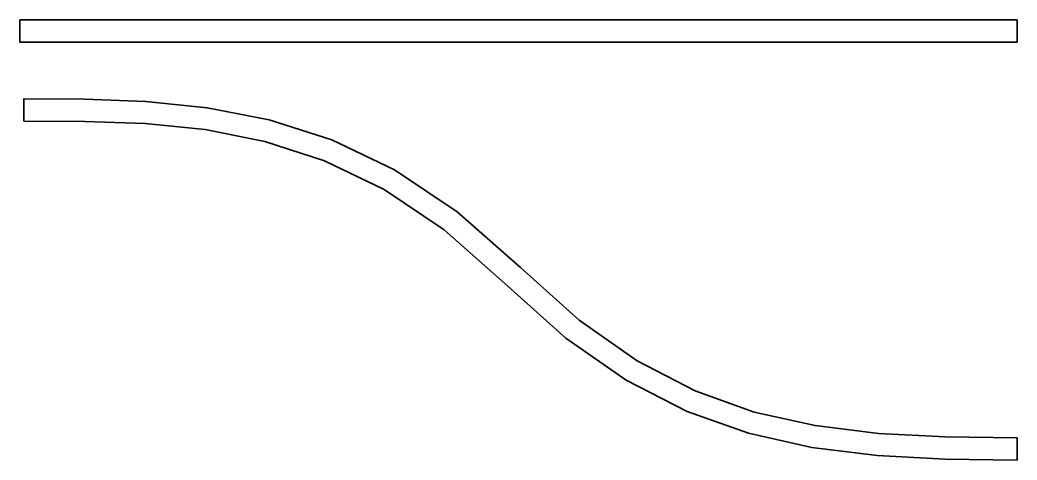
# Model space of a CAD drawing. Header units: millimetres. Extents: x 23.1 to 67.7, y -43 to -23.3.
import ezdxf

# ---------------------------------------------------------------- set-up
doc = ezdxf.new("R2010")
doc.units = ezdxf.units.MM
doc.header["$MEASUREMENT"] = 0
doc.layers.add('Layer 1', color=7, linetype='Continuous')

msp = doc.modelspace()

# ---------------------------------------------------------------- linework, layer by layer
at = {"layer": 'Layer 1', "color": 7, "lineweight": 35}
for points in [[(67.733, -24.313), (23.107, -24.313), (23.107, -23.312), (67.733, -23.312), (67.733, -24.313)], [(67.733, -43.01), (64.523, -42.971), (61.471, -42.806), (58.547, -42.443), (55.721, -41.809), (52.964, -40.83), (50.245, -39.434), (47.534, -37.549), (44.802, -35.102), (42.093, -32.705), (39.407, -30.904), (36.735, -29.613), (34.069, -28.748), (31.399, -28.223), (28.717, -27.954), (26.015, -27.855), (23.283, -27.84), (23.283, -27.715), (23.283, -27.59), (23.283, -27.465), (23.283, -27.34), (23.283, -27.215), (23.283, -27.09), (23.283, -26.965), (23.283, -26.84), (25.999, -26.855), (28.737, -26.958), (31.493, -27.239), (34.268, -27.785), (37.059, -28.685), (39.863, -30.027), (42.681, -31.901), (45.509, -34.395), (48.136, -36.756), (50.73, -38.574), (53.328, -39.918), (55.969, -40.859), (58.691, -41.468), (61.534, -41.816), (64.535, -41.973), (67.733, -42.01), (67.733, -42.135), (67.733, -42.26), (67.733, -42.385), (67.733, -42.51), (67.733, -42.635), (67.733, -42.76), (67.733, -42.885), (67.733, -43.01), (67.733, -43.01)]]:
    msp.add_lwpolyline(points, close=True, dxfattribs=at)

doc.saveas('drawing.dxf')
